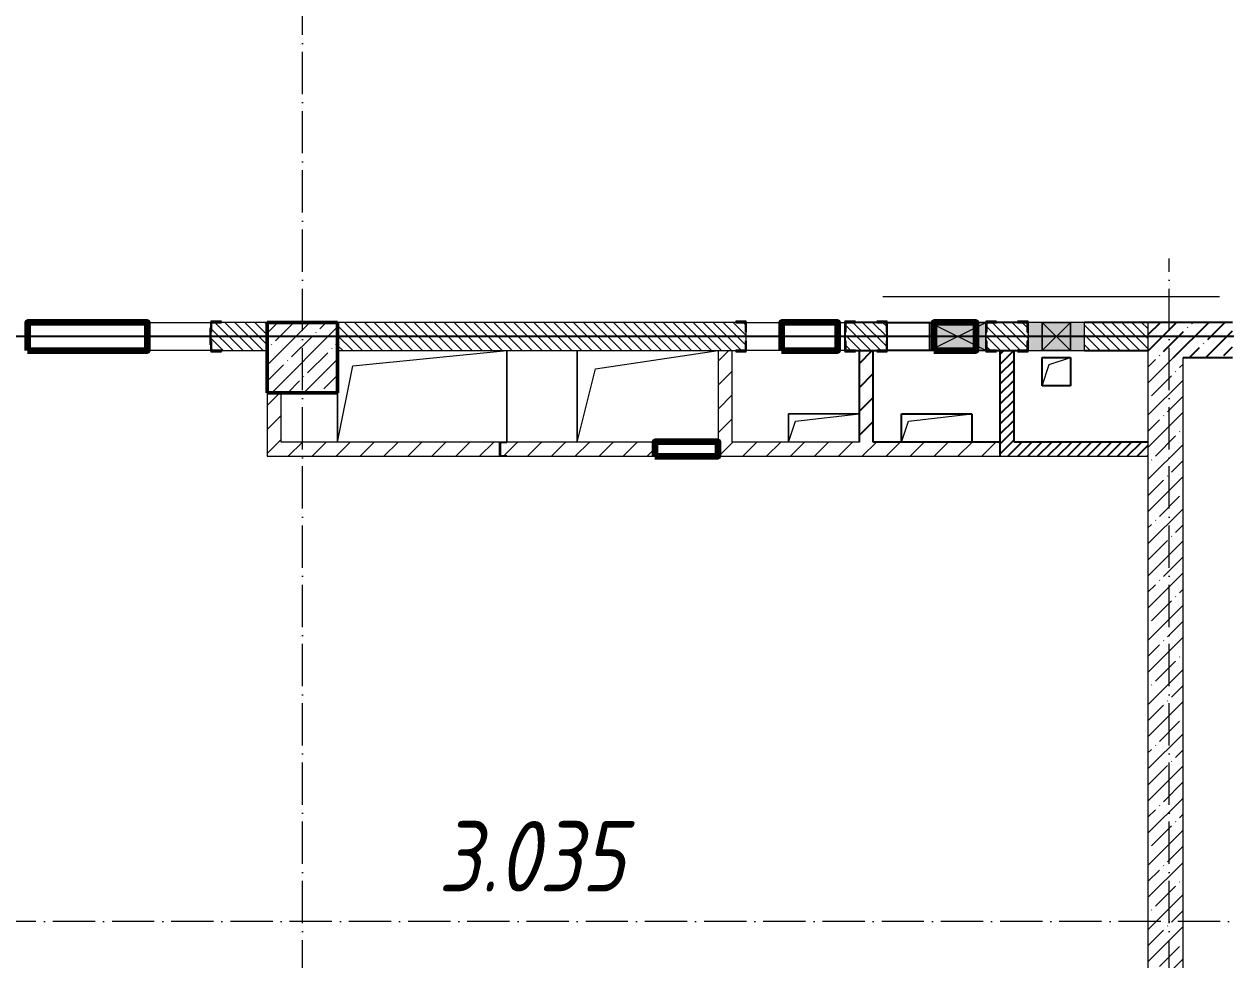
# Model space of a CAD drawing. Header units: millimetres. Extents: x -356862 to 418287, y 0 to 839748.
# Drawn here: x 215604 to 224133, y 460573 to 467213 of the extents above; entities that cross this region are included whole.
import ezdxf

# ---------------------------------------------------------------- set-up
doc = ezdxf.new("R2010")
doc.units = ezdxf.units.MM
doc.linetypes.add('50_200_ШТРИХ_1Т_ш5_п1_п1_', pattern=[700, 500, -100, 0, -100])
for name, color, linetype, lineweight in [('9.7) Заделка 956 шт', 6, 'Continuous', 158), ('A-DETL-GENF-OTLN', 7, 'Continuous', 9), ('A-FLOR-____-OTLN', 7, 'Continuous', 9), ('A-GENM-____-MCUT', 7, 'Continuous', 25), ('A-GENM-____-OTLN', 7, 'Continuous', 9), ('A-GENM-____-OTLN-1', 7, 'Continuous', 25), ('A-GLAZ-____-OTLN', 7, 'Continuous', 9), ('A-WALL-____-MCUT-1', 7, 'Continuous', 9), ('A-WALL-____-MCUT-3', 7, 'Continuous', 9), ('A-WALL-____-PATT-1', 7, 'Continuous', 9), ('A-WALL-FNSH-MCUT-1', 7, 'Continuous', 9), ('I-WALL-____-OTLN', 7, 'Continuous', 9), ('S-COLS-____-MCUT', 7, 'Continuous', 50), ('S-COLS-____-OTLN', 7, 'Continuous', 9), ('S-GRID-____-OTLN-1', 7, '50_200_ШТРИХ_1Т_ш5_п1_п1_', 9), ('Марки помещений', 7, 'Continuous', 9)]:
    doc.layers.add(name, color=color, linetype=linetype, lineweight=lineweight)
doc.layers.add('A-DETL-GENF-OTLN-5', color=7, linetype='Continuous', lineweight=5, true_color=0xc0c0c0)
doc.styles.add('ISOCPEUR_I_2', font='isocpeui.ttf', dxfattribs={"width": 0.85, "height": 2.3})
pattern_1 = [(135, (142429.057, 459015.94), (-35.35534, -35.35534), [])]
pattern_2 = [(45, (142429.06, 459015.94), (-84.85281, 84.85281), [])]
pattern_3 = [(45, (142429.057, 459015.94), (-35.35534, 35.35534), [])]
pattern_4 = [(45, (142429.06, 459015.94), (-114.04925, 114.04925), []), (45, (142543.1, 459015.94), (-114.04925, 114.04925), [201.612, -40.322, 3.353, -36.97])]

# ---------------------------------------------------------------- blocks, each defined once
blk = doc.blocks.new('BSC_Колонна _Прямоугольная - 500х500-V63-АР1_План отверстий 3 этажа в осях 1-64_А-ГГ')
at = {"layer": 'S-COLS-____-OTLN'}
h = blk.add_hatch(dxfattribs=at)
h.set_pattern_fill('FP_100', color=256, style=0, pattern_type=2)
h.set_pattern_definition([(45, (-75150, -5831.04), (-114.04925, 114.04925), []), (45, (-75035.95, -5831.04), (-114.04925, 114.04925), [201.613, -40.323, 3.353, -36.97])])
h.paths.add_polyline_path([(-250, -250), (250, -250), (250, 250), (-250, 250)], flags=0)
at = {"layer": 'S-COLS-____-MCUT'}
for p, q in [((250, 250), (-250, 250)), ((-250, 250), (-250, -250)), ((250, -250), (250, 250)), ((-250, -250), (250, -250))]:
    blk.add_line(p, q, dxfattribs=at)
blk = doc.blocks.new('Фахверк_СКБ_Уголок - 200_3960-28268576-АР1_План отверстий 3 этажа в осях 1-64_А-ГГ')
at = {"layer": 'A-GENM-____-MCUT'}
for p, q in [((200, 156), (125, 156)), ((125, 156), (125, 81)), ((131, 81), (131, 150)), ((131, 150), (200, 150)), ((200, 150), (200, 156)), ((125, 81), (131, 81)), ((131, 19), (125, 19)), ((125, 19), (125, -56)), ((131, -50), (131, 19)), ((125, -56), (200, -56)), ((200, -50), (131, -50)), ((200, -56), (200, -50))]:
    blk.add_line(p, q, dxfattribs=at)
blk = doc.blocks.new('Фахверк_СКБ_Уголок - 200_3960_зеркало-28268689-АР1_План отверстий 3 этажа в осях 1-64_А-ГГ')
at = {"layer": 'A-GENM-____-MCUT'}
for p, q in [((200, 156), (125, 156)), ((125, 156), (125, 81)), ((131, 81), (131, 150)), ((131, 150), (200, 150)), ((200, 150), (200, 156)), ((125, 81), (131, 81)), ((131, 19), (125, 19)), ((125, 19), (125, -56)), ((131, -50), (131, 19)), ((125, -56), (200, -56)), ((200, -50), (131, -50)), ((200, -56), (200, -50))]:
    blk.add_line(p, q, dxfattribs=at)
blk = doc.blocks.new('154_Стойка_СКБ_Уголок - СМ-2180_200-28268025-АР1_План отверстий 3 этажа в осях 1-64_А-ГГ')
at = {"layer": 'A-GENM-____-MCUT'}
for p, q in [((125, 156), (125, 81)), ((200, 156), (125, 156)), ((131, 81), (131, 150)), ((131, 150), (200, 150)), ((200, 150), (200, 156)), ((125, 81), (131, 81)), ((131, 19), (125, 19)), ((125, 19), (125, -56)), ((131, -50), (131, 19)), ((125, -56), (200, -56)), ((200, -50), (131, -50)), ((200, -56), (200, -50))]:
    blk.add_line(p, q, dxfattribs=at)
blk = doc.blocks.new('154_Фахверк_СКБ_Швеллер - Тип_100_3960-28494444-АР1_План отверстий 3 этажа в осях 1-64_А-ГГ')
at = {"layer": 'A-GENM-____-MCUT'}
for p, q in [((125, 50), (175, 50)), ((125, -50), (125, 50)), ((128, 47), (128, -47)), ((175, 47), (128, 47)), ((175, 50), (175, 47)), ((175, -50), (125, -50)), ((128, -47), (175, -47)), ((175, -47), (175, -50))]:
    blk.add_line(p, q, dxfattribs=at)
blk = doc.blocks.new('154_Стойка_СКБ_Уголок - СМ-2480_200-28346303-АР1_План отверстий 3 этажа в осях 1-64_А-ГГ')
at = {"layer": 'A-GENM-____-MCUT'}
for p, q in [((125, 156), (125, 81)), ((200, 156), (125, 156)), ((131, 81), (131, 150)), ((131, 150), (200, 150)), ((200, 150), (200, 156)), ((125, 81), (131, 81)), ((131, 19), (125, 19)), ((125, 19), (125, -56)), ((131, -50), (131, 19)), ((125, -56), (200, -56)), ((200, -50), (131, -50)), ((200, -56), (200, -50))]:
    blk.add_line(p, q, dxfattribs=at)
blk = doc.blocks.new('Стойка_Влож_Полоса боковая - Полоса-28213942-АР1_План отверстий 3 этажа в осях 1-64_А-ГГ')
at = {"layer": 'A-GENM-____-OTLN'}
for p, q in [((-5, 60), (0, 60)), ((-5, -60), (-5, 60)), ((0, 31), (0, -31)), ((0, -60), (-5, -60))]:
    blk.add_line(p, q, dxfattribs=at)
blk = doc.blocks.new('AR_Отверстие Ниша - Лючок-32401326-АР1_План отверстий 3 этажа в осях 1-64_А-ГГ')
at = {"layer": 'A-GLAZ-____-OTLN'}
h = blk.add_hatch(color=256, dxfattribs=at)
h.paths.add_polyline_path([(200, 100), (100, 100), (100, -100), (200, -100), (200, 86.8)], flags=0)
h.paths.add_polyline_path([(-200, 100), (-200, -100), (-100, -100), (-100, 100)], flags=0)
for p, q in [((-100, 100), (-200, 100)), ((-200, 100), (-200, -100)), ((200, 100), (100, 100)), ((200, -31), (200, 31)), ((-200, -100), (-100, -100)), ((100, -100), (200, -100))]:
    blk.add_line(p, q, dxfattribs=at)
blk = doc.blocks.new('AR_Отверстие прямоугольное _в стене_ - AR_Отверстие прямоугольное _в стене__ВК-32401325-АР1_План отверстий 3 этажа в осях 1-64_А-ГГ')
at = {"layer": 'A-GLAZ-____-OTLN'}
blk.add_hatch(color=256, dxfattribs=at).paths.add_polyline_path([(100, 100), (-100, 100), (-100, -100), (100, -100), (100, 86.8)], flags=0)
at = {"layer": 'A-DETL-GENF-OTLN'}
for p, q in [((-100, -100), (-100, 100)), ((-100, 100), (100, 100)), ((100, 100), (-100, -100)), ((-100, 100), (100, -100)), ((100, 100), (-100, 100)), ((-100, 100), (-100, -100)), ((100, 100), (100, -100)), ((100, -100), (100, 100)), ((100, -100), (-100, -100)), ((-100, -100), (100, -100))]:
    blk.add_line(p, q, dxfattribs=at)
blk = doc.blocks.new('AR_Отверстие прямоугольное _в плите_ - AR_Отверстие прямоугольное _в плите_-30229432-АР1_План отверстий 3 этажа в осях 1-64_А-ГГ')
at = {"layer": 'A-GENM-____-OTLN'}
for p, q in [((250, 100), (-250, 100)), ((-250, 100), (-250, -100)), ((-200, 50), (250, 100)), ((-250, -100), (-200, 50))]:
    blk.add_line(p, q, dxfattribs=at)
blk = doc.blocks.new('AR_Отверстие прямоугольное _в плите_ - AR_Отверстие прямоугольное _в плите_-V167-АР1_План отверстий 3 этажа в осях 1-64_А-ГГ')
at = {"layer": 'A-GENM-____-OTLN'}
for p, q in [((250, 100), (-250, 100)), ((-250, 100), (-250, -100)), ((-200, 50), (250, 100)), ((250, -100), (250, 100)), ((-250, -100), (-200, 50))]:
    blk.add_line(p, q, dxfattribs=at)
blk = doc.blocks.new('AR_Отверстие прямоугольное _в плите_ - AR_Отверстие прямоугольное _в плите_-30458127-АР1_План отверстий 3 этажа в осях 1-64_А-ГГ')
at = {"layer": 'A-GENM-____-OTLN'}
for p, q in [((100, 100), (-100, 100)), ((-100, 100), (-100, -100)), ((-50, 50), (100, 100)), ((100, -100), (100, 100)), ((-100, -100), (-50, 50)), ((-100, -100), (100, -100))]:
    blk.add_line(p, q, dxfattribs=at)
blk = doc.blocks.new('AR_Отверстие прямоугольное _в плите_ - AR_Отверстие прямоугольное _в плите_-30552521-АР1_План отверстий 3 этажа в осях 1-64_А-ГГ')
at = {"layer": 'A-GENM-____-OTLN'}
for p, q in [((-491.7, 216.7), (600, 325)), ((600, -325), (600, 325)), ((-600, -325), (-491.7, 216.7)), ((-600, 25), (-600, -325))]:
    blk.add_line(p, q, dxfattribs=at)
blk = doc.blocks.new('AR_Отверстие прямоугольное _в плите_ - AR_Отверстие прямоугольное _в плите_-30552580-АР1_План отверстий 3 этажа в осях 1-64_А-ГГ')
at = {"layer": 'A-GENM-____-OTLN'}
for p, q in [((-500, 325), (-500, -325)), ((-370, 195), (500, 325)), ((-500, -325), (-370, 195))]:
    blk.add_line(p, q, dxfattribs=at)
blk = doc.blocks.new('AR_Отверстие прямоугольное _в стене_ - AR_Отверстие прямоугольное _в стене__ЭОМ-36419430-АР1_План отверстий 3 этажа в осях 1-64_А-ГГ')
at = {"layer": 'A-GLAZ-____-OTLN'}
blk.add_hatch(color=256, dxfattribs=at).paths.add_polyline_path([(-200, 100), (-200, -100), (200, -100), (200, 100)], flags=0)
at = {"layer": 'A-DETL-GENF-OTLN'}
for p, q in [((-200, 100), (200, 100)), ((200, 100), (-200, -100)), ((-200, 100), (200, -100)), ((200, 100), (-200, 100)), ((200, 100), (200, -100)), ((200, -100), (200, 100)), ((-200, -31), (-200, 31)), ((-200, 31), (-200, -31)), ((200, -100), (-200, -100)), ((-200, -100), (200, -100))]:
    blk.add_line(p, q, dxfattribs=at)
blk = doc.blocks.new('DET_L_Имитация разреза_ISO2-5 - Низ-29858563-АР1_План отверстий 3 этажа в осях 1-64_А-ГГ')
at = {"layer": 'A-DETL-GENF-OTLN-5'}
blk.add_line((143.1, 0), (2531.9, 0), dxfattribs=at)

msp = doc.modelspace()

# ---------------------------------------------------------------- hatches: boundary and pattern name
h = msp.add_hatch()
h.set_pattern_fill('FP_38', color=256, style=0, pattern_type=2)
h.set_pattern_definition(pattern_4)
h.paths.add_polyline_path([(226229.0567, 464846.983), (226229.0567, 465096.983), (225779.0567, 465096.983), (225779.0567, 464846.983), (225979.0567, 464846.983)], flags=0)
h.paths.add_polyline_path([(223829.0567, 464846.983), (224179.0567, 464846.983), (224179.0567, 465096.983), (223579.0567, 465096.983), (223579.0567, 464846.983), (223718.737, 464846.983)], flags=0)
h = msp.add_hatch()
h.set_pattern_fill('FP_4', color=256, style=0, pattern_type=2)
h.set_pattern_definition(pattern_2)
h.paths.add_polyline_path([(221629.0567, 464246.983), (221629.0567, 464896.983), (221529.0567, 464896.983), (221529.0567, 464246.983)], flags=0)
h = msp.add_hatch()
h.set_pattern_fill('FP_5', color=256, style=0, pattern_type=2)
h.set_pattern_definition(pattern_3)
h.paths.add_polyline_path([(222629.0567, 464146.983), (222629.0567, 464896.983), (222529.0567, 464896.983), (222529.0567, 464146.983)], flags=0)
h = msp.add_hatch()
h.set_pattern_fill('FP_5', color=256, style=0, pattern_type=2)
h.set_pattern_definition(pattern_3)
h.paths.add_polyline_path([(223579.0567, 464146.983), (223579.0567, 464246.983), (222629.0567, 464246.983), (222629.0567, 464146.983)], flags=0)
at = {"layer": 'A-WALL-____-PATT-1'}
h = msp.add_hatch(dxfattribs=at)
h.set_pattern_fill('FP_6', color=256, style=0, pattern_type=2)
h.set_pattern_definition(pattern_1)
h.paths.add_polyline_path([(217004.0567, 464896.983), (217329.0567, 464896.983), (217329.0567, 465096.983), (216935.0567, 465096.983), (216935.0567, 465027.983), (216929.0567, 465027.983), (216929.0567, 464965.983), (216935.0567, 464965.983), (216935.0567, 464896.983)], flags=0)
h.paths.add_polyline_path([(214829.0567, 464896.983), (215223.0567, 464896.983), (215223.0567, 464965.983), (215229.0567, 464965.983), (215229.0567, 465027.983), (215223.0567, 465027.983), (215223.0567, 465096.983), (214829.0567, 465096.983)], flags=0)
h = msp.add_hatch(dxfattribs=at)
h.set_pattern_fill('FP_6', color=256, style=0, pattern_type=2)
h.set_pattern_definition(pattern_1)
h.paths.add_polyline_path([(222504.0567, 464896.983), (222723.0567, 464896.983), (222723.0567, 464965.983), (222729.0567, 464965.983), (222729.0567, 465027.983), (222723.0567, 465027.983), (222723.0567, 465096.983), (222435.0567, 465096.983), (222435.0567, 465027.983), (222429.0567, 465027.983), (222429.0567, 464965.983), (222435.0567, 464965.983), (222435.0567, 464896.983)], flags=0)
h.paths.add_polyline_path([(223129.0567, 464896.983), (223579.0567, 464896.983), (223579.0567, 465096.983), (223129.0567, 465096.983), (223129.0567, 464910.1765)], flags=0)
h.paths.add_polyline_path([(220654.0567, 464896.983), (220723.0567, 464896.983), (220723.0567, 464965.983), (220729.0567, 464965.983), (220729.0567, 465027.983), (220723.0567, 465027.983), (220723.0567, 465096.983), (217829.0567, 465096.983), (217829.0567, 464896.983), (220183.8085, 464896.983)], flags=0)
h.paths.add_polyline_path([(221504.0567, 464896.983), (221723.0567, 464896.983), (221723.0567, 464965.983), (221729.0567, 464965.983), (221729.0567, 465027.983), (221723.0567, 465027.983), (221723.0567, 465096.983), (221435.0567, 465096.983), (221435.0567, 465027.983), (221429.0567, 465027.983), (221429.0567, 464965.983), (221435.0567, 464965.983), (221435.0567, 464896.983)], flags=0)
h = msp.add_hatch(dxfattribs=at)
h.set_pattern_fill('FP_4', color=256, style=0, pattern_type=2)
h.set_pattern_definition(pattern_2)
h.paths.add_polyline_path([(220529.0567, 464246.983), (220629.0567, 464246.983), (220629.0567, 464896.983), (220529.0567, 464896.983)], flags=0)
h = msp.add_hatch(dxfattribs=at)
h.set_pattern_fill('FP_38', color=256, style=0, pattern_type=2)
h.set_pattern_definition(pattern_4)
h.paths.add_polyline_path([(223829.0567, 457596.983), (223829.0567, 464846.983), (223579.0567, 464846.983), (223579.0567, 457596.983), (223718.737, 457596.983)], flags=0)
h = msp.add_hatch(dxfattribs=at)
h.set_pattern_fill('FP_4', color=256, style=0, pattern_type=2)
h.set_pattern_definition(pattern_2)
h.paths.add_polyline_path([(217429.0567, 464246.983), (217429.0567, 464596.983), (217329.0567, 464596.983), (217329.0567, 464246.983)], flags=0)
h = msp.add_hatch(dxfattribs=at)
h.set_pattern_fill('FP_4', color=256, style=0, pattern_type=2)
h.set_pattern_definition(pattern_2)
h.paths.add_polyline_path([(222529.0567, 464146.983), (222529.0567, 464246.983), (220529.0567, 464246.983), (220529.0567, 464146.983), (221951.2728, 464146.983)], flags=0)
h.paths.add_polyline_path([(220079.0567, 464146.983), (220079.0567, 464246.983), (219029.0567, 464246.983), (219029.0567, 464243.983), (218982.0567, 464243.983), (218982.0567, 464149.983), (219029.0567, 464149.983), (219029.0567, 464146.983)], flags=0)
h.paths.add_polyline_path([(218979.0567, 464146.983), (218979.0567, 464246.983), (217329.0567, 464246.983), (217329.0567, 464146.983)], flags=0)

# ---------------------------------------------------------------- linework, layer by layer
for p, q in [((221654.0567, 465096.983), (221504.0567, 465096.983)), ((221729.0567, 465096.983), (222029.0567, 465096.983)), ((222654.0567, 465096.983), (222504.0567, 465096.983)), ((223579.0567, 465096.983), (223129.0567, 465096.983)), ((224179.0567, 465096.983), (223579.0567, 465096.983)), ((221429.0567, 465027.983), (221429.0567, 464965.983)), ((221729.0567, 464965.983), (221729.0567, 465027.983)), ((221504.0567, 464896.983), (221654.0567, 464896.983)), ((221529.0567, 464896.983), (221529.0567, 464246.983)), ((221629.0567, 464246.983), (221629.0567, 464896.983)), ((222029.0567, 464896.983), (221729.0567, 464896.983)), ((222504.0567, 464896.983), (222654.0567, 464896.983)), ((222529.0567, 464896.983), (222529.0567, 464146.983)), ((222629.0567, 464246.983), (222629.0567, 464896.983)), ((223129.0567, 464896.983), (223579.0567, 464896.983)), ((222829.0567, 464846.983), (223029.0567, 464846.983)), ((222829.0567, 464646.983), (222829.0567, 464846.983)), ((223029.0567, 464846.983), (223029.0567, 464646.983)), ((223829.0567, 464846.983), (224179.0567, 464846.983)), ((223029.0567, 464646.983), (222829.0567, 464646.983)), ((221829.0567, 464446.983), (222329.0567, 464446.983)), ((221829.0567, 464246.983), (221829.0567, 464446.983)), ((222329.0567, 464446.983), (222329.0567, 464246.983)), ((222529.0567, 464246.983), (221629.0567, 464246.983)), ((223579.0567, 464246.983), (222629.0567, 464246.983))]:
    msp.add_line(p, q)
at = {"color": 251, "ltscale": 0.6, "true_color": 0x636466}
msp.add_line((232747.844, 464996.983), (137760.2865, 464996.983), dxfattribs=at)
at = {"layer": '9.7) Заделка 956 шт'}
for points in [[(215629.0567, 464896.983), (216479.0567, 464896.983), (216479.0567, 465096.983), (215629.0567, 465096.983)], [(220979.0567, 464896.983), (221379.0567, 464896.983), (221379.0567, 465096.983), (220979.0567, 465096.983)], [(222059.0567, 464896.983), (222359.0567, 464896.983), (222359.0567, 465096.983), (222059.0567, 465096.983)], [(220079.0567, 464146.983), (220529.0567, 464146.983), (220529.0567, 464250.334), (220079.0567, 464250.334)]]:
    msp.add_lwpolyline(points, close=True, dxfattribs=at)
at = {"layer": 'A-FLOR-____-OTLN'}
for p, q in [((219029.0567, 464896.983), (219029.0567, 464246.983)), ((219529.0567, 464246.983), (219529.0567, 464896.983)), ((217829.0567, 464246.983), (217829.0567, 464596.983)), ((221029.0567, 464446.983), (221529.0567, 464446.983)), ((221029.0567, 464246.983), (221029.0567, 464446.983))]:
    msp.add_line(p, q, dxfattribs=at)
at = {"layer": 'A-WALL-____-MCUT-1'}
for p, q in [((223579.0567, 465096.983), (223579.0567, 457596.983)), ((223829.0567, 457596.983), (223829.0567, 464846.983))]:
    msp.add_line(p, q, dxfattribs=at)
at = {"layer": 'A-WALL-____-MCUT-3'}
for p, q in [((217329.0567, 465096.983), (217004.0567, 465096.983)), ((220654.0567, 465096.983), (217829.0567, 465096.983)), ((220729.0567, 464965.983), (220729.0567, 465027.983)), ((217004.0567, 464896.983), (217329.0567, 464896.983)), ((217829.0567, 464896.983), (220654.0567, 464896.983))]:
    msp.add_line(p, q, dxfattribs=at)
at = {"layer": 'A-WALL-FNSH-MCUT-1'}
for p, q in [((220529.0567, 464896.983), (220529.0567, 464246.983)), ((220629.0567, 464246.983), (220629.0567, 464896.983)), ((217329.0567, 464596.983), (217329.0567, 464146.983)), ((217429.0567, 464246.983), (217429.0567, 464596.983)), ((218979.0567, 464246.983), (217429.0567, 464246.983)), ((220079.0567, 464246.983), (219029.0567, 464246.983)), ((221529.0567, 464246.983), (220629.0567, 464246.983)), ((217329.0567, 464146.983), (218979.0567, 464146.983)), ((219029.0567, 464146.983), (220079.0567, 464146.983)), ((220529.0567, 464146.983), (223579.0567, 464146.983))]:
    msp.add_line(p, q, dxfattribs=at)
at = {"layer": 'I-WALL-____-OTLN'}
for p, q in [((216429.0567, 465096.983), (216929.0567, 465096.983)), ((220729.0567, 465096.983), (220979.0567, 465096.983)), ((221379.0567, 465096.983), (221429.0567, 465096.983)), ((216929.0567, 464896.983), (216429.0567, 464896.983)), ((220979.0567, 464896.983), (220729.0567, 464896.983)), ((221429.0567, 464896.983), (221379.0567, 464896.983))]:
    msp.add_line(p, q, dxfattribs=at)
at = {"layer": 'S-GRID-____-OTLN-1', "color": 251, "ltscale": 0.6, "true_color": 0x636466}
for p, q in [((217579.0567, 454533.3346), (217579.0567, 469166.4803)), ((223729.0567, 454533.3346), (223729.0567, 465550.9569)), ((246355.527, 460846.983), (137760.2865, 460846.983))]:
    msp.add_line(p, q, dxfattribs=at)

# ---------------------------------------------------------------- block references
at = {"rotation": 180}
for name, p in [('DET_L_Имитация разреза_ISO2-5 - Низ-29858563-АР1_План отверстий 3 этажа в осях 1-64_А-ГГ', (224229.0567, 465276.983)), ('Фахверк_СКБ_Уголок - 200_3960-28268576-АР1_План отверстий 3 этажа в осях 1-64_А-ГГ', (221854.0567, 465046.983)), ('AR_Отверстие прямоугольное _в стене_ - AR_Отверстие прямоугольное _в стене__ЭОМ-36419430-АР1_План отверстий 3 этажа в осях 1-64_А-ГГ', (222229.0567, 464996.983)), ('Фахверк_СКБ_Уголок - 200_3960_зеркало-28268689-АР1_План отверстий 3 этажа в осях 1-64_А-ГГ', (222854.0567, 465046.983)), ('AR_Отверстие Ниша - Лючок-32401326-АР1_План отверстий 3 этажа в осях 1-64_А-ГГ', (222929.0567, 464996.983)), ('AR_Отверстие прямоугольное _в стене_ - AR_Отверстие прямоугольное _в стене__ВК-32401325-АР1_План отверстий 3 этажа в осях 1-64_А-ГГ', (222929.0567, 464996.983))]:
    msp.add_blockref(name, p, dxfattribs=at)
for name, p in [('Фахверк_СКБ_Уголок - 200_3960_зеркало-28268689-АР1_План отверстий 3 этажа в осях 1-64_А-ГГ', (221304.0567, 464946.983)), ('Фахверк_СКБ_Уголок - 200_3960-28268576-АР1_План отверстий 3 этажа в осях 1-64_А-ГГ', (222304.0567, 464946.983)), ('AR_Отверстие прямоугольное _в плите_ - AR_Отверстие прямоугольное _в плите_-30458127-АР1_План отверстий 3 этажа в осях 1-64_А-ГГ', (222929.0567, 464746.983)), ('AR_Отверстие прямоугольное _в плите_ - AR_Отверстие прямоугольное _в плите_-V167-АР1_План отверстий 3 этажа в осях 1-64_А-ГГ', (222079.0567, 464346.983))]:
    msp.add_blockref(name, p)
at = {"layer": 'A-GENM-____-OTLN'}
for name, p in [('Стойка_Влож_Полоса боковая - Полоса-28213942-АР1_План отверстий 3 этажа в осях 1-64_А-ГГ', (216929.0567, 464996.983)), ('AR_Отверстие прямоугольное _в плите_ - AR_Отверстие прямоугольное _в плите_-30552521-АР1_План отверстий 3 этажа в осях 1-64_А-ГГ', (218429.0567, 464571.983)), ('AR_Отверстие прямоугольное _в плите_ - AR_Отверстие прямоугольное _в плите_-30552580-АР1_План отверстий 3 этажа в осях 1-64_А-ГГ', (220029.0567, 464571.983)), ('AR_Отверстие прямоугольное _в плите_ - AR_Отверстие прямоугольное _в плите_-30229432-АР1_План отверстий 3 этажа в осях 1-64_А-ГГ', (221279.0567, 464346.983))]:
    msp.add_blockref(name, p, dxfattribs=at)
at = {"layer": 'A-GENM-____-OTLN-1'}
for name, p in [('154_Стойка_СКБ_Уголок - СМ-2480_200-28346303-АР1_План отверстий 3 этажа в осях 1-64_А-ГГ', (216804.0567, 464946.983)), ('154_Фахверк_СКБ_Швеллер - Тип_100_3960-28494444-АР1_План отверстий 3 этажа в осях 1-64_А-ГГ', (218854.0567, 464196.983))]:
    msp.add_blockref(name, p, dxfattribs=at)
at = {"layer": 'A-GENM-____-OTLN-1', "rotation": 180}
msp.add_blockref('154_Стойка_СКБ_Уголок - СМ-2180_200-28268025-АР1_План отверстий 3 этажа в осях 1-64_А-ГГ', (220854.0567, 465046.983), dxfattribs=at)
at = {"layer": 'S-COLS-____-OTLN'}
msp.add_blockref('BSC_Колонна _Прямоугольная - 500х500-V63-АР1_План отверстий 3 этажа в осях 1-64_А-ГГ', (217579.0567, 464846.983), dxfattribs=at)

# ---------------------------------------------------------------- texts
at = {"layer": 'Марки помещений', "insert": (218542.2192, 461559.0926), "char_height": 500, "width": 785.65375, "attachment_point": 1, "style": 'ISOCPEUR_I_2'}
msp.add_mtext('3.035', dxfattribs=at)

doc.saveas('drawing.dxf')
